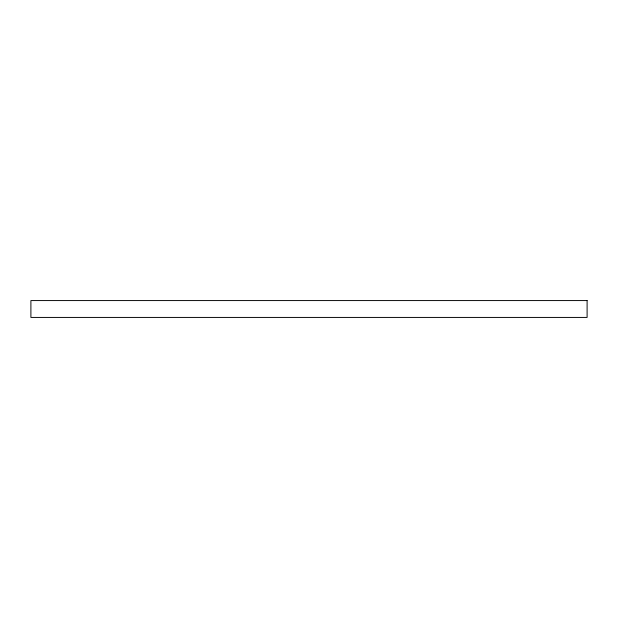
<?xml version="1.0" encoding="UTF-8"?>
<svg xmlns="http://www.w3.org/2000/svg" width="618" height="618" viewBox="0 0 618 618"><rect width="100%" height="100%" fill="white"/><g stroke="black" fill="none" stroke-linecap="round" stroke-linejoin="round"><path stroke-width="0.93" d="M587.1 300.572L30.9 300.572L30.9 317.428L587.1 317.428L587.1 300.572"/></g></svg>
